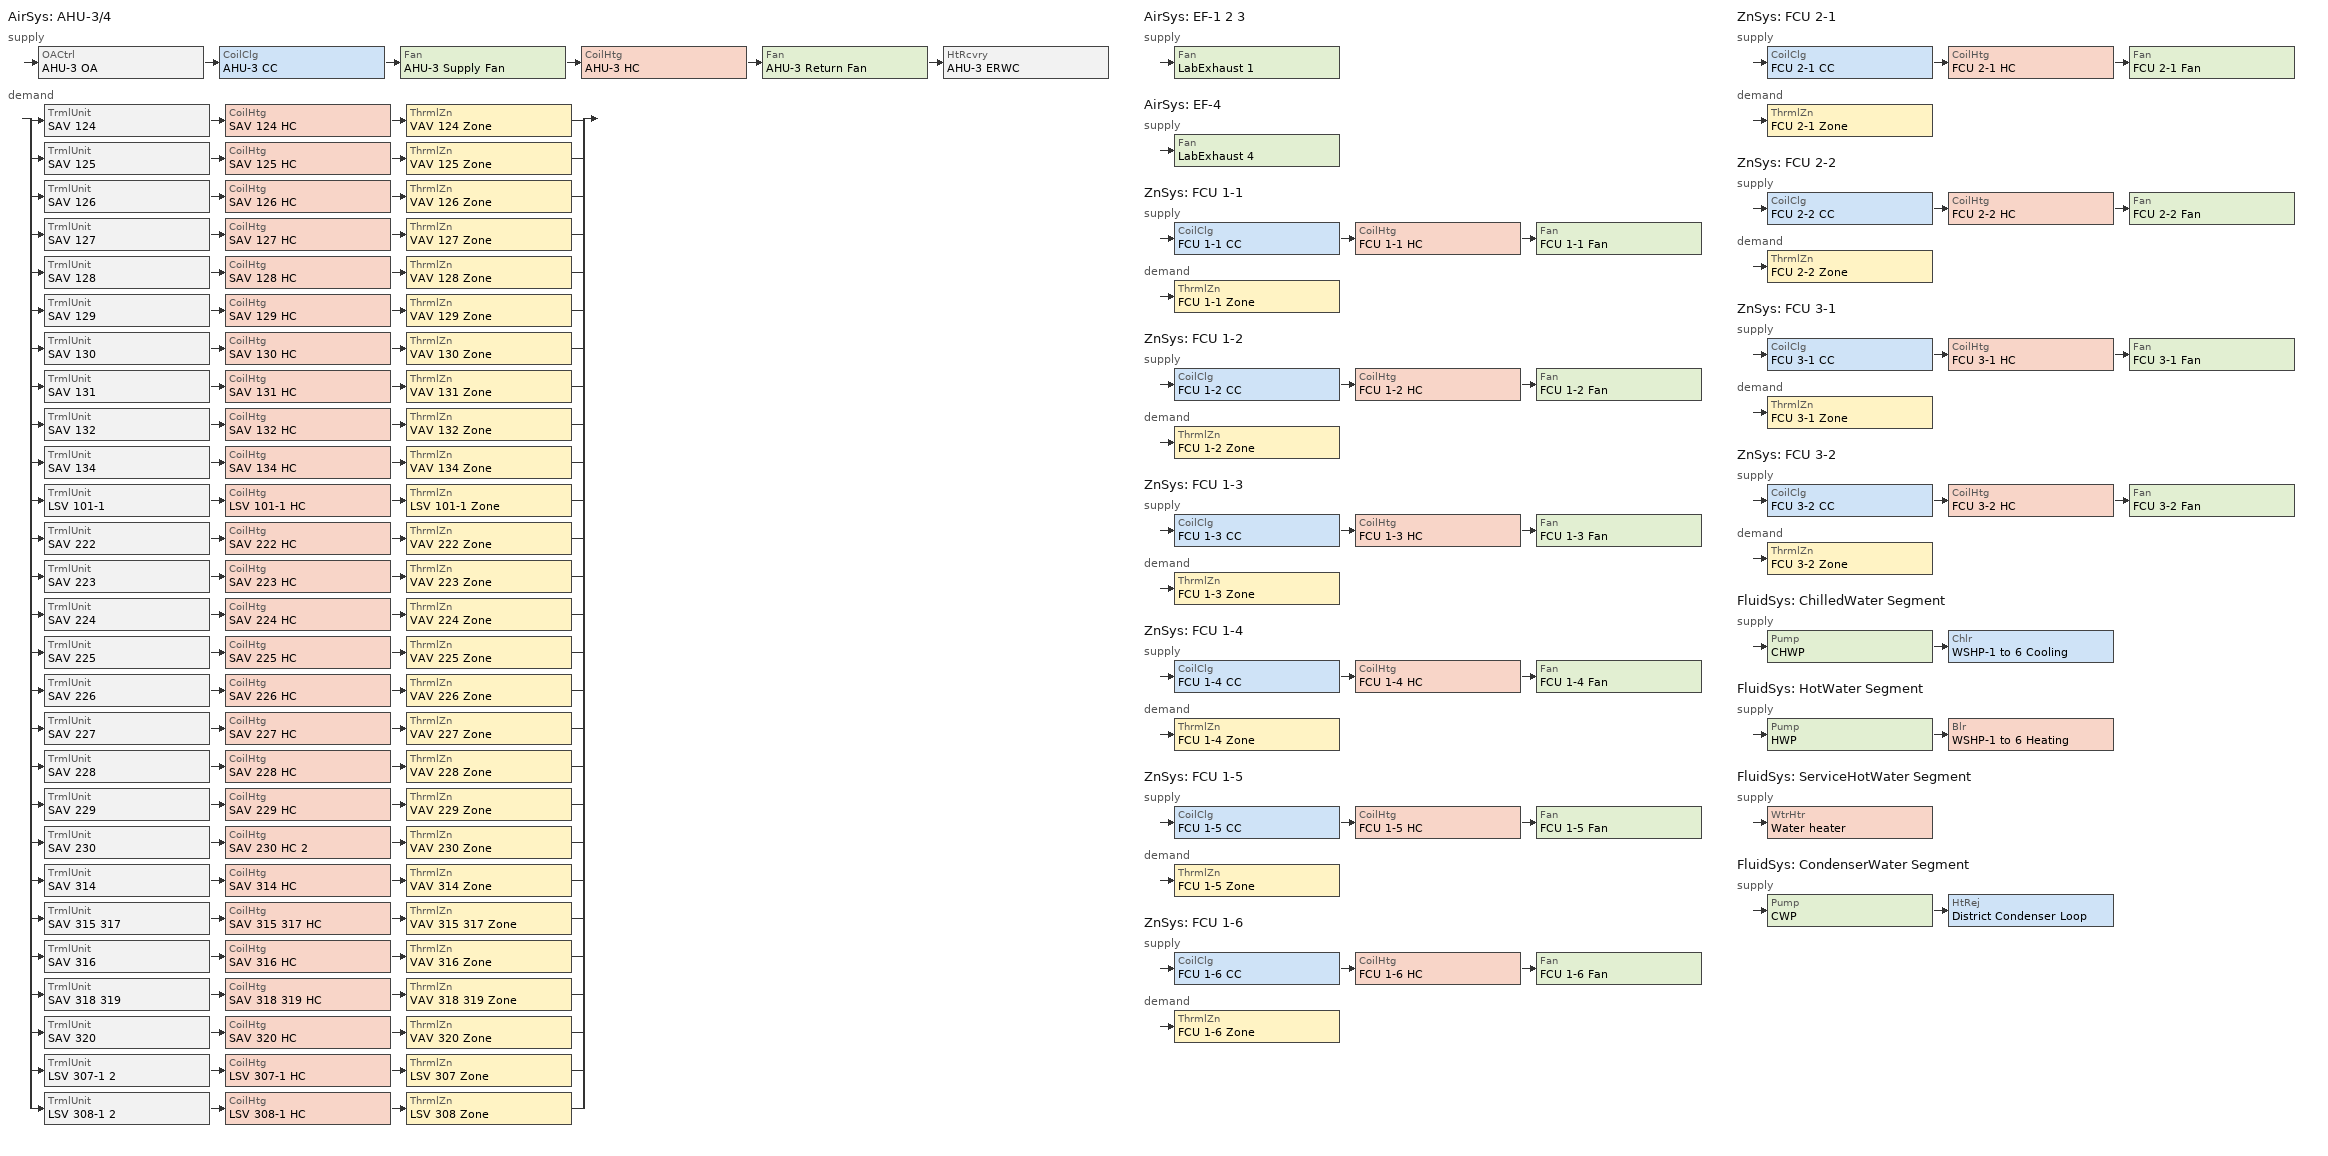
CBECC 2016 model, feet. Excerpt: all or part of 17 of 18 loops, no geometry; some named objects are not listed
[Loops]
AirSys 'AHU-3/4'
 supply: OACtrl 'AHU-3 OA' > CoilClg 'AHU-3 CC' > Fan 'AHU-3 Supply Fan' > CoilHtg 'AHU-3 HC' > Fan 'AHU-3 Return Fan' > HtRcvry 'AHU-3 ERWC'
 demand: split
  | TrmlUnit 'SAV 124' > CoilHtg 'SAV 124 HC' > ThrmlZn 'VAV 124 Zone'
  | TrmlUnit 'SAV 125' > CoilHtg 'SAV 125 HC' > ThrmlZn 'VAV 125 Zone'
  | TrmlUnit 'SAV 126' > CoilHtg 'SAV 126 HC' > ThrmlZn 'VAV 126 Zone'
  | TrmlUnit 'SAV 127' > CoilHtg 'SAV 127 HC' > ThrmlZn 'VAV 127 Zone'
  | TrmlUnit 'SAV 128' > CoilHtg 'SAV 128 HC' > ThrmlZn 'VAV 128 Zone'
  | TrmlUnit 'SAV 129' > CoilHtg 'SAV 129 HC' > ThrmlZn 'VAV 129 Zone'
  | TrmlUnit 'SAV 130' > CoilHtg 'SAV 130 HC' > ThrmlZn 'VAV 130 Zone'
  | TrmlUnit 'SAV 131' > CoilHtg 'SAV 131 HC' > ThrmlZn 'VAV 131 Zone'
  | TrmlUnit 'SAV 132' > CoilHtg 'SAV 132 HC' > ThrmlZn 'VAV 132 Zone'
  | TrmlUnit 'SAV 134' > CoilHtg 'SAV 134 HC' > ThrmlZn 'VAV 134 Zone'
  | TrmlUnit 'LSV 101-1' > CoilHtg 'LSV 101-1 HC' > ThrmlZn 'LSV 101-1 Zone'
  | TrmlUnit 'SAV 222' > CoilHtg 'SAV 222 HC' > ThrmlZn 'VAV 222 Zone'
  | TrmlUnit 'SAV 223' > CoilHtg 'SAV 223 HC' > ThrmlZn 'VAV 223 Zone'
  | TrmlUnit 'SAV 224' > CoilHtg 'SAV 224 HC' > ThrmlZn 'VAV 224 Zone'
  | TrmlUnit 'SAV 225' > CoilHtg 'SAV 225 HC' > ThrmlZn 'VAV 225 Zone'
  | TrmlUnit 'SAV 226' > CoilHtg 'SAV 226 HC' > ThrmlZn 'VAV 226 Zone'
  | TrmlUnit 'SAV 227' > CoilHtg 'SAV 227 HC' > ThrmlZn 'VAV 227 Zone'
  | TrmlUnit 'SAV 228' > CoilHtg 'SAV 228 HC' > ThrmlZn 'VAV 228 Zone'
  | TrmlUnit 'SAV 229' > CoilHtg 'SAV 229 HC' > ThrmlZn 'VAV 229 Zone'
  | TrmlUnit 'SAV 230' > CoilHtg 'SAV 230 HC 2' > ThrmlZn 'VAV 230 Zone'
  | TrmlUnit 'SAV 314' > CoilHtg 'SAV 314 HC' > ThrmlZn 'VAV 314 Zone'
  | TrmlUnit 'SAV 315 317' > CoilHtg 'SAV 315 317 HC' > ThrmlZn 'VAV 315 317 Zone'
  | TrmlUnit 'SAV 316' > CoilHtg 'SAV 316 HC' > ThrmlZn 'VAV 316 Zone'
  | TrmlUnit 'SAV 318 319' > CoilHtg 'SAV 318 319 HC' > ThrmlZn 'VAV 318 319 Zone'
  | TrmlUnit 'SAV 320' > CoilHtg 'SAV 320 HC' > ThrmlZn 'VAV 320 Zone'
  | TrmlUnit 'LSV 307-1 2' > CoilHtg 'LSV 307-1 HC' > ThrmlZn 'LSV 307 Zone'
  | TrmlUnit 'LSV 308-1 2' > CoilHtg 'LSV 308-1 HC' > ThrmlZn 'LSV 308 Zone'
AirSys 'EF-1 2 3'
 supply: Fan 'LabExhaust 1'
AirSys 'EF-4'
 supply: Fan 'LabExhaust 4'
ZnSys 'FCU 1-1'
 supply: CoilClg 'FCU 1-1 CC' > CoilHtg 'FCU 1-1 HC' > Fan 'FCU 1-1 Fan'
 demand: ThrmlZn 'FCU 1-1 Zone'
ZnSys 'FCU 1-2'
 supply: CoilClg 'FCU 1-2 CC' > CoilHtg 'FCU 1-2 HC' > Fan 'FCU 1-2 Fan'
 demand: ThrmlZn 'FCU 1-2 Zone'
ZnSys 'FCU 1-3'
 supply: CoilClg 'FCU 1-3 CC' > CoilHtg 'FCU 1-3 HC' > Fan 'FCU 1-3 Fan'
 demand: ThrmlZn 'FCU 1-3 Zone'
ZnSys 'FCU 1-4'
 supply: CoilClg 'FCU 1-4 CC' > CoilHtg 'FCU 1-4 HC' > Fan 'FCU 1-4 Fan'
 demand: ThrmlZn 'FCU 1-4 Zone'
ZnSys 'FCU 1-5'
 supply: CoilClg 'FCU 1-5 CC' > CoilHtg 'FCU 1-5 HC' > Fan 'FCU 1-5 Fan'
 demand: ThrmlZn 'FCU 1-5 Zone'
ZnSys 'FCU 1-6'
 supply: CoilClg 'FCU 1-6 CC' > CoilHtg 'FCU 1-6 HC' > Fan 'FCU 1-6 Fan'
 demand: ThrmlZn 'FCU 1-6 Zone'
ZnSys 'FCU 2-1'
 supply: CoilClg 'FCU 2-1 CC' > CoilHtg 'FCU 2-1 HC' > Fan 'FCU 2-1 Fan'
 demand: ThrmlZn 'FCU 2-1 Zone'
ZnSys 'FCU 2-2'
 supply: CoilClg 'FCU 2-2 CC' > CoilHtg 'FCU 2-2 HC' > Fan 'FCU 2-2 Fan'
 demand: ThrmlZn 'FCU 2-2 Zone'
ZnSys 'FCU 3-1'
 supply: CoilClg 'FCU 3-1 CC' > CoilHtg 'FCU 3-1 HC' > Fan 'FCU 3-1 Fan'
 demand: ThrmlZn 'FCU 3-1 Zone'
ZnSys 'FCU 3-2'
 supply: CoilClg 'FCU 3-2 CC' > CoilHtg 'FCU 3-2 HC' > Fan 'FCU 3-2 Fan'
 demand: ThrmlZn 'FCU 3-2 Zone'
FluidSys 'ChilledWater Segment'
 supply: Pump 'CHWP' > Chlr 'WSHP-1 to 6 Cooling'
FluidSys 'HotWater Segment'
 supply: Pump 'HWP' > Blr 'WSHP-1 to 6 Heating'
FluidSys 'ServiceHotWater Segment'
 supply: WtrHtr 'Water heater'
FluidSys 'CondenserWater Segment'
 supply: Pump 'CWP' > HtRej 'District Condenser Loop'
[AirSys] Status=New; FanCtrl=Continuous; NightCycleFanCtrl=CycleOnCallAnyZone; Cnt=1; FanPos=DrawThrough; OptStart=1; IsComplexSys=1; DuctIns=0; HERSDuctReq=0; HERSDuctTested=0; NRCAMch03A=0; NRCAMch08A=0; NRCAMch10A=0; NRCAMch11A=0; NRCAMch12A=0; NRCAMch13A=0; NRCAMch14A=0; NRCAMch18A=0
Name | Type | SubType | CtrlSysType | ReheatCtrlMthd | ClgDsgnSupAirTemp | HtgDsgnSupAirTemp | ClgCtrl | ClRstSupHi | ClRstSupLow | DuctLctn | NRCAMch02A | NRCAMch04H | NRCAMch05A | NRCAMch06A | NRCAMch07A | NRCAMch16A | ExhSysType | ExhOperMode | ExhCtrlMthd
AHU-3/4 | VAV | Split3Phase | DDCToZone | DualMaximum | 56 | 85 | WarmestResetFlowFirst | 85 | 56 | Conditioned | 1 | 1 | 1 | 1 | 1 | 1
EF-1 2 3 | Exhaust |  |  |  |  |  | NoSATControl |  |  | None | 0 | 0 | 0 | 0 | 0 | 0 | Laboratory | DecoupledFromSystem | VariableFlowVariableSpeedFan
EF-4 | Exhaust |  |  |  |  |  | NoSATControl |  |  | None | 0 | 0 | 0 | 0 | 0 | 0 | General | DecoupledFromSystem | VariableFlowVariableSpeedFan
[AirSeg] Path=NotApplicable
Name | Sys | Type
AHU-3 Supply | AHU-3/4 | Supply
AHU-3 Return | AHU-3/4 | Return
EF-1 Exhaust | EF-1 2 3 | Exhaust
EF-4 Exhaust | EF-4 | Exhaust
[CoilClg] Type=ChilledWater; FluidSegInRef=CHWS; FluidSegOutRef=CHWR; BypassMinEffCheck=0
Name | Sys | FluidFlowRtDsgn | CoilHdDsgn | CapTotGrossRtd
AHU-3 CC | AHU-3/4 | 293.4 | 6.9 | 1.9128e+06
FCU 1-1 CC | FCU 1-1 | 4.6 | 10.6 | 20000
FCU 1-2 CC | FCU 1-2 | 3 | 7.38 | 12000
FCU 1-3 CC | FCU 1-3 | 5.9 | 15 | 26000
FCU 1-4 CC | FCU 1-4 | 3 | 7.38 | 12000
FCU 1-5 CC | FCU 1-5 | 3 | 7.38 | 12000
FCU 1-6 CC | FCU 1-6 | 7.7 | 15 | 32000
FCU 2-1 CC | FCU 2-1 | 4.6 | 10.6 | 20000
FCU 2-2 CC | FCU 2-2 | 5.6 | 15 | 24000
FCU 3-1 CC | FCU 3-1 | 4.6 | 10.6 | 20000
FCU 3-2 CC | FCU 3-2 | 8.2 | 15 | 33000
[Fan] Class=Centrifugal; CentType=AirFoil; ModelingMthd=StaticPressure; MtrType=Open; MtrPoleCnt=4; MtrPos=InAirStream
Name | Sys | CtrlMthd | FlowCap | FlowMin | FlowEff | TotStaticPress | MtrHP | MtrEff
AHU-3 Supply Fan | AHU-3/4 | VariableSpeedDrive | 48000 | 4000 | 0.7 | 4 | 50 | 0.936
AHU-3 Return Fan | AHU-3/4 | VariableSpeedDrive | 24000 | 8000 | 0.7 | 1 | 7.5 | 0.924
LabExhaust 1 | EF-1 2 3 | VariableSpeedDrive | 38000 | 0 | 0.7 | 2 | 20 | 0.93
LabExhaust 4 | EF-4 | VariableSpeedDrive | 200 | 0 | 0.5 | 0.5 | 0.083 | 0.855
FCU 1-1 Fan | FCU 1-1 | ConstantVolume | 1050 |  | 0.35 | 0.25 | 0.125 | 0.855
FCU 1-2 Fan | FCU 1-2 | ConstantVolume | 380 |  | 0.35 | 0.25 | 0.083 | 0.855
FCU 1-3 Fan | FCU 1-3 | ConstantVolume | 1125 |  | 0.35 | 0.25 | 0.25 | 0.855
FCU 1-4 Fan | FCU 1-4 | ConstantVolume | 380 |  | 0.35 | 0.25 | 0.083 | 0.855
FCU 1-5 Fan | FCU 1-5 | ConstantVolume | 380 |  | 0.35 | 0.25 | 0.083 | 0.855
FCU 1-6 Fan | FCU 1-6 | ConstantVolume | 1150 |  | 0.35 | 0.25 | 0.25 | 0.855
FCU 2-1 Fan | FCU 2-1 | ConstantVolume | 1050 |  | 0.35 | 0.25 | 0.125 | 0.855
FCU 2-2 Fan | FCU 2-2 | ConstantVolume | 1050 |  | 0.35 | 0.25 | 0.125 | 0.855
FCU 3-1 Fan | FCU 3-1 | ConstantVolume | 1050 |  | 0.35 | 0.25 | 0.125 | 0.855
FCU 3-2 Fan | FCU 3-2 | ConstantVolume | 1125 |  | 0.35 | 0.25 | 0.25 | 0.855
[CoilHtg] Type=HotWater; FluidSegInRef=HWS; FluidSegOutRef=HWR
Name | Sys | CoilHdDsgn | CapTotGrossRtd
AHU-3 HC | AHU-3/4 | 2.5 | 560600
SAV 124 HC; SAV 125 HC; SAV 134 HC; SAV 229 HC | AHU-3/4 |  | 28400
SAV 126 HC | AHU-3/4 |  | 8900
SAV 127 HC; SAV 131 HC; SAV 223 HC; SAV 226 HC; SAV 228 HC | AHU-3/4 |  | 37300
SAV 128 HC; SAV 129 HC; SAV 314 HC | AHU-3/4 |  | 2400
SAV 130 HC | AHU-3/4 |  | 3200
SAV 132 HC; SAV 222 HC; SAV 225 HC; SAV 230 HC 2 | AHU-3/4 |  | 19600
LSV 101-1 HC | AHU-3/4 |  | 27200
SAV 224 HC; SAV 227 HC | AHU-3/4 |  | 20400
SAV 315 317 HC | AHU-3/4 |  | 39200
SAV 316 HC | AHU-3/4 |  | 32900
SAV 318 319 HC | AHU-3/4 |  | 56800
SAV 320 HC | AHU-3/4 |  | 5200
LSV 307-1 HC; LSV 308-1 HC | AHU-3/4 |  | 19400
FCU 1-1 HC | FCU 1-1 | 2.5 | 1
FCU 1-2 HC | FCU 1-2 | 2.5 | 1
FCU 1-3 HC | FCU 1-3 | 2.5 | 1
FCU 1-4 HC | FCU 1-4 | 2.5 | 1
FCU 1-5 HC | FCU 1-5 | 2.5 | 1
FCU 1-6 HC | FCU 1-6 | 2.5 | 1
FCU 2-1 HC | FCU 2-1 | 2.5 | 1
FCU 2-2 HC | FCU 2-2 | 2.5 | 1
FCU 3-1 HC | FCU 3-1 | 2.5 | 1
FCU 3-2 HC | FCU 3-2 | 2.5 | 1
[OACtrl]
AHU-3 OA: Sys=AHU-3/4; EconoCtrlMthd=FixedDryBulb; EconoIntegration=Integrated; EconoHiTempLockout=70; EconoLowTempLockout=40; MaxOARat=0.9
[HtRcvry]
AHU-3 ERWC: Sys=AHU-3/4; HasHXBypass=Yes; Type=Plate; RcvryType=SensibleOnly; SupFlowRtd=48000; HtgSensEff100=0.35; HtgSensEff75=0.35; HtgTotEff100=0.35; HtgTotEff75=0.35; HtgLatEff100=0; HtgLatEff75=0; ClgSensEff100=0.2; ClgSensEff75=0.2; ClgTotEff100=0.2; ClgTotEff75=0.2; ClgLatEff100=0; ClgLatEff75=0; TempCtrl=Fixed; FixedSupTemp=56; DefrostCtrl=None; DefrostCtrlTemp=0; EconoLockout=No; AuxPwr=4020
[TrmlUnit] Sys=AHU-3/4; Type=VAVReheatBox
Name | ZnServedRef | PriAirFlowMax | PriAirFlowMin | HtgAirFlowMax
SAV 124 | VAV 124 Zone | 1500 | 875 | 875
SAV 125 | VAV 125 Zone | 1010 | 875 | 875
SAV 126 | VAV 126 Zone | 565 | 275 | 275
SAV 127 | VAV 127 Zone | 1995 | 1150 | 1150
SAV 128 | VAV 128 Zone | 135 | 75 | 75
SAV 129 | VAV 129 Zone | 75 | 75 | 75
SAV 130 | VAV 130 Zone | 195 | 100 | 100
SAV 131 | VAV 131 Zone | 2110 | 1150 | 1150
SAV 132 | VAV 132 Zone | 835 | 605 | 605
SAV 134 | VAV 134 Zone | 1385 | 875 | 875
LSV 101-1 | LSV 101-1 Zone | 1505 | 840 | 840
SAV 222 | VAV 222 Zone | 1640 | 605 | 605
SAV 223 | VAV 223 Zone | 1925 | 1150 | 1150
SAV 224 | VAV 224 Zone | 1085 | 630 | 630
SAV 225 | VAV 225 Zone | 1085 | 605 | 1085
SAV 226 | VAV 226 Zone | 1970 | 1150 | 1150
SAV 227 | VAV 227 Zone | 1195 | 630 | 630
SAV 228 | VAV 228 Zone | 2470 | 1150 | 1150
SAV 229 | VAV 229 Zone | 1390 | 875 | 875
SAV 230 | VAV 230 Zone | 1090 | 605 | 605
SAV 314 | VAV 314 Zone | 75 | 75 | 75
SAV 315 317 | VAV 315 317 Zone | 2380 | 1210 | 1210
SAV 316 | VAV 316 Zone | 1695 | 1015 | 1015
SAV 318 319 | VAV 318 319 Zone | 2435 | 1750 | 1750
SAV 320 | VAV 320 Zone | 750 | 160 | 160
LSV 307-1 2 | LSV 307 Zone | 3700 | 560 | 560
LSV 308-1 2 | LSV 308 Zone | 3700 | 560 | 560
[ZnSys] Status=New; Type=FPFC; FanCtrl=Continuous; Cnt=1; HtgDsgnSupAirTemp=90; IsComplexSys=0; DuctIns=0; DuctLctn=None; HERSDuctReq=0; HERSDuctTested=0; NRCAMch02A=0; NRCAMch06A=0; NRCAMch07A=0; NRCAMch08A=0; NRCAMch10A=0; NRCAMch11A=0; NRCAMch12A=0; NRCAMch13A=0; NRCAMch14A=0; NRCAMch16A=0; NRCAMch18A=0
Name | ClgDsgnSupAirTemp
FCU 1-1; FCU 2-1; FCU 3-1 | 57
FCU 1-2; FCU 1-4; FCU 1-5 | 56
FCU 1-3 | 63.8
FCU 1-6 | 59.4
FCU 2-2 | 63.4
FCU 3-2 | 56.8
[FluidSys] Status=New; TempCtrl=Fixed; NRCAMch08A=0; NRCAMch09A=0; NRCAMch10A=0; NRCAMch11A=0; NRCAMch15A=0; NRCAMch17A=0; NRCAMch18A=0; EqpList1Name=( - none -, - none -, - none -, - none -, - none -, - none -, - none -, - none -, - none -, - none - ); EqpList2Name=( - none -, - none -, - none -, - none -, - none -, - none -, - none -, - none -, - none -, - none - ); EqpList3Name=( - none -, - none -, - none -, - none -, - none -, - none -, - none -, - none -, - none -, - none - ); EqpList4Name=( - none -, - none -, - none -, - none -, - none -, - none -, - none -, - none -, - none -, - none - )
Name | Type | DsgnSupWtrTemp | DsgnSupWtrDelT | CtrlType | FixedSupTemp | AnnualSolFrac | WtrHtrTankVol
ChilledWater Segment | ChilledWater | 46 | 12 | DDC | 46
HotWater Segment | HotWater | 123 | 15 | DDC | 123
ServiceHotWater Segment | ServiceHotWater | 130 | 20 | Other | 130 | 0 | 0
CondenserWater Segment | CondenserWater | 82 | 12.5 | DDC | 82
[FluidSeg]
Name | Sys | Type | Src
CHWS | ChilledWater Segment | PrimarySupply
CHWR | ChilledWater Segment | PrimaryReturn
HWS | HotWater Segment | PrimarySupply
HWR | HotWater Segment | PrimaryReturn
SHWS | ServiceHotWater Segment | PrimarySupply
SHWM | ServiceHotWater Segment | MakeupFluid | MunicipalWater
CWS | CondenserWater Segment | PrimarySupply
CWR | CondenserWater Segment | PrimaryReturn
[Pump] Status=New; OperCtrl=OnDemand; FlowMin=0; ImpellerEff=0.7
Name | Sys | SpdCtrl | FlowCap | TotHd | MtrEff | MtrHP
CHWP | ChilledWater Segment | VariableSpeed | 430 | 60 | 0.95 | 25
HWP | HotWater Segment | VariableSpeed | 500 | 50 | 0.95 | 20
CWP | CondenserWater Segment | ConstantSpeed | 952.7 | 1 | 0.98 | 0
[Chlr]
WSHP-1 to 6 Cooling: Sys=ChilledWater Segment; Status=New; Type=Centrifugal; FuelSrc=Electric; CndsrType=Fluid; CndsrFluidSegInRef=CWS; CndsrFluidSegOutRef=CWR; EvapFluidSegInRef=CHWR; EvapFluidSegOutRef=CHWS; EvapHasBypass=0; EntTempDsgn=58; EntTempRtd=0; LvgTempDsgn=46; LvgTempRtd=0; CapRtd=5.1384e+06; KwPerTon=0.46; IPLVKwPerTon=0.38; UnldRatMin=0.1; PLRMin=0.1
[Blr]
WSHP-1 to 6 Heating: Sys=HotWater Segment; Status=New; Type=HotWater; FuelSrc=Gas; DraftType=Condensing; FluidSegInRef=HWR; FluidSegOutRef=HWS; HasBypass=0; EntTempDsgn=108; LvgTempDsgn=123; CapRtd=5.076e+06; ThrmlEff=0.97; FuelFullLd=5.076e+06; UnldRatMin=0.1; DraftFanHp=0
[WtrHtr]
Water heater: Sys=ServiceHotWater Segment; Status=New; Type=Conventional; FluidSegOutRef=SHWS; FluidSegMakeupRef=SHWM; StorCap=1; EF=0.98; RE=0; ThrmlEff=0.99; FuelSrc=Electricity; CapRtd=100; StdbyLossFrac=0; ElecIgnit=0
[HtRej]
District Condenser Loop: Sys=CondenserWater Segment; Status=New; Type=OpenTower; FanType=Axial; ModCtrl=VariableSpeedDrive; FluidSegInRef=CWR; FluidSegOutRef=CWS; CellCnt=1; CapRtd=5.95662e+06; TotFanHP=0; AirFlowCap=66053; WtrFlowCap=952.7; LowSpdAirFlowRat=0.5; MinSpdRat=0.5
